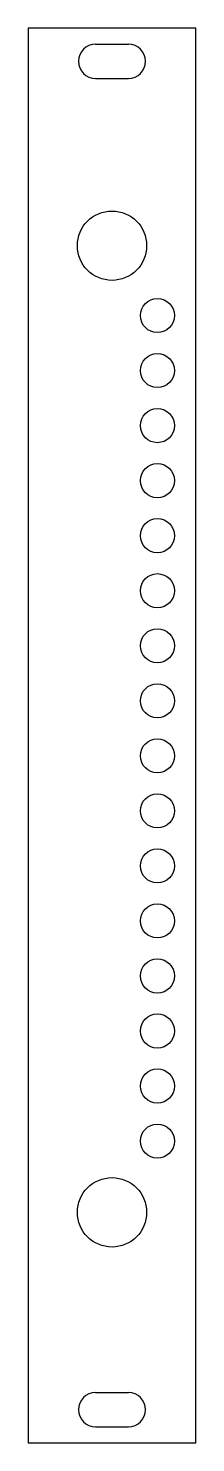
# Model space of a CAD drawing. Extents: x 141 to 156, y 41 to 169.
import ezdxf

# ---------------------------------------------------------------- set-up
doc = ezdxf.new("R2010")
doc.units = 0
doc.layers.add('View', color=7, linetype='CONTINUOUS')

msp = doc.modelspace()

# ---------------------------------------------------------------- linework, layer by layer
at = {"layer": 'View'}
for p, q in [((140.88, 169.25), (140.88, 40.75)), ((156.12, 169.25), (140.88, 169.25)), ((156.12, 40.75), (156.12, 169.25)), ((147, 167.8), (150, 167.8)), ((147, 164.7), (150, 164.7)), ((147, 45.3), (150, 45.3)), ((147, 42.2), (150, 42.2)), ((140.88, 40.75), (156.12, 40.75))]:
    msp.add_line(p, q, dxfattribs=at)
for centre, radius in [((148.5, 149.5), 3.15), ((152.63, 143.153), 1.55), ((152.63, 138.153), 1.55), ((152.63, 133.153), 1.55), ((152.63, 128.153), 1.55), ((152.63, 123.153), 1.55), ((152.63, 118.153), 1.55), ((152.63, 113.153), 1.55), ((152.63, 108.153), 1.55), ((152.63, 103.153), 1.55), ((152.63, 98.153), 1.55), ((152.63, 93.153), 1.55), ((152.63, 88.153), 1.55), ((152.63, 83.153), 1.55), ((152.63, 78.153), 1.55), ((152.63, 73.153), 1.55), ((152.63, 68.153), 1.55), ((148.5, 61.68), 3.15)]:
    msp.add_circle(centre, radius, dxfattribs=at)
for centre, start, end in [((147, 166.25), 90, -90), ((150, 166.25), -90, 90), ((147, 43.75), 90, -90), ((150, 43.75), -90, 90)]:
    msp.add_arc(centre, 1.55, start, end, dxfattribs=at)

doc.saveas('drawing.dxf')
